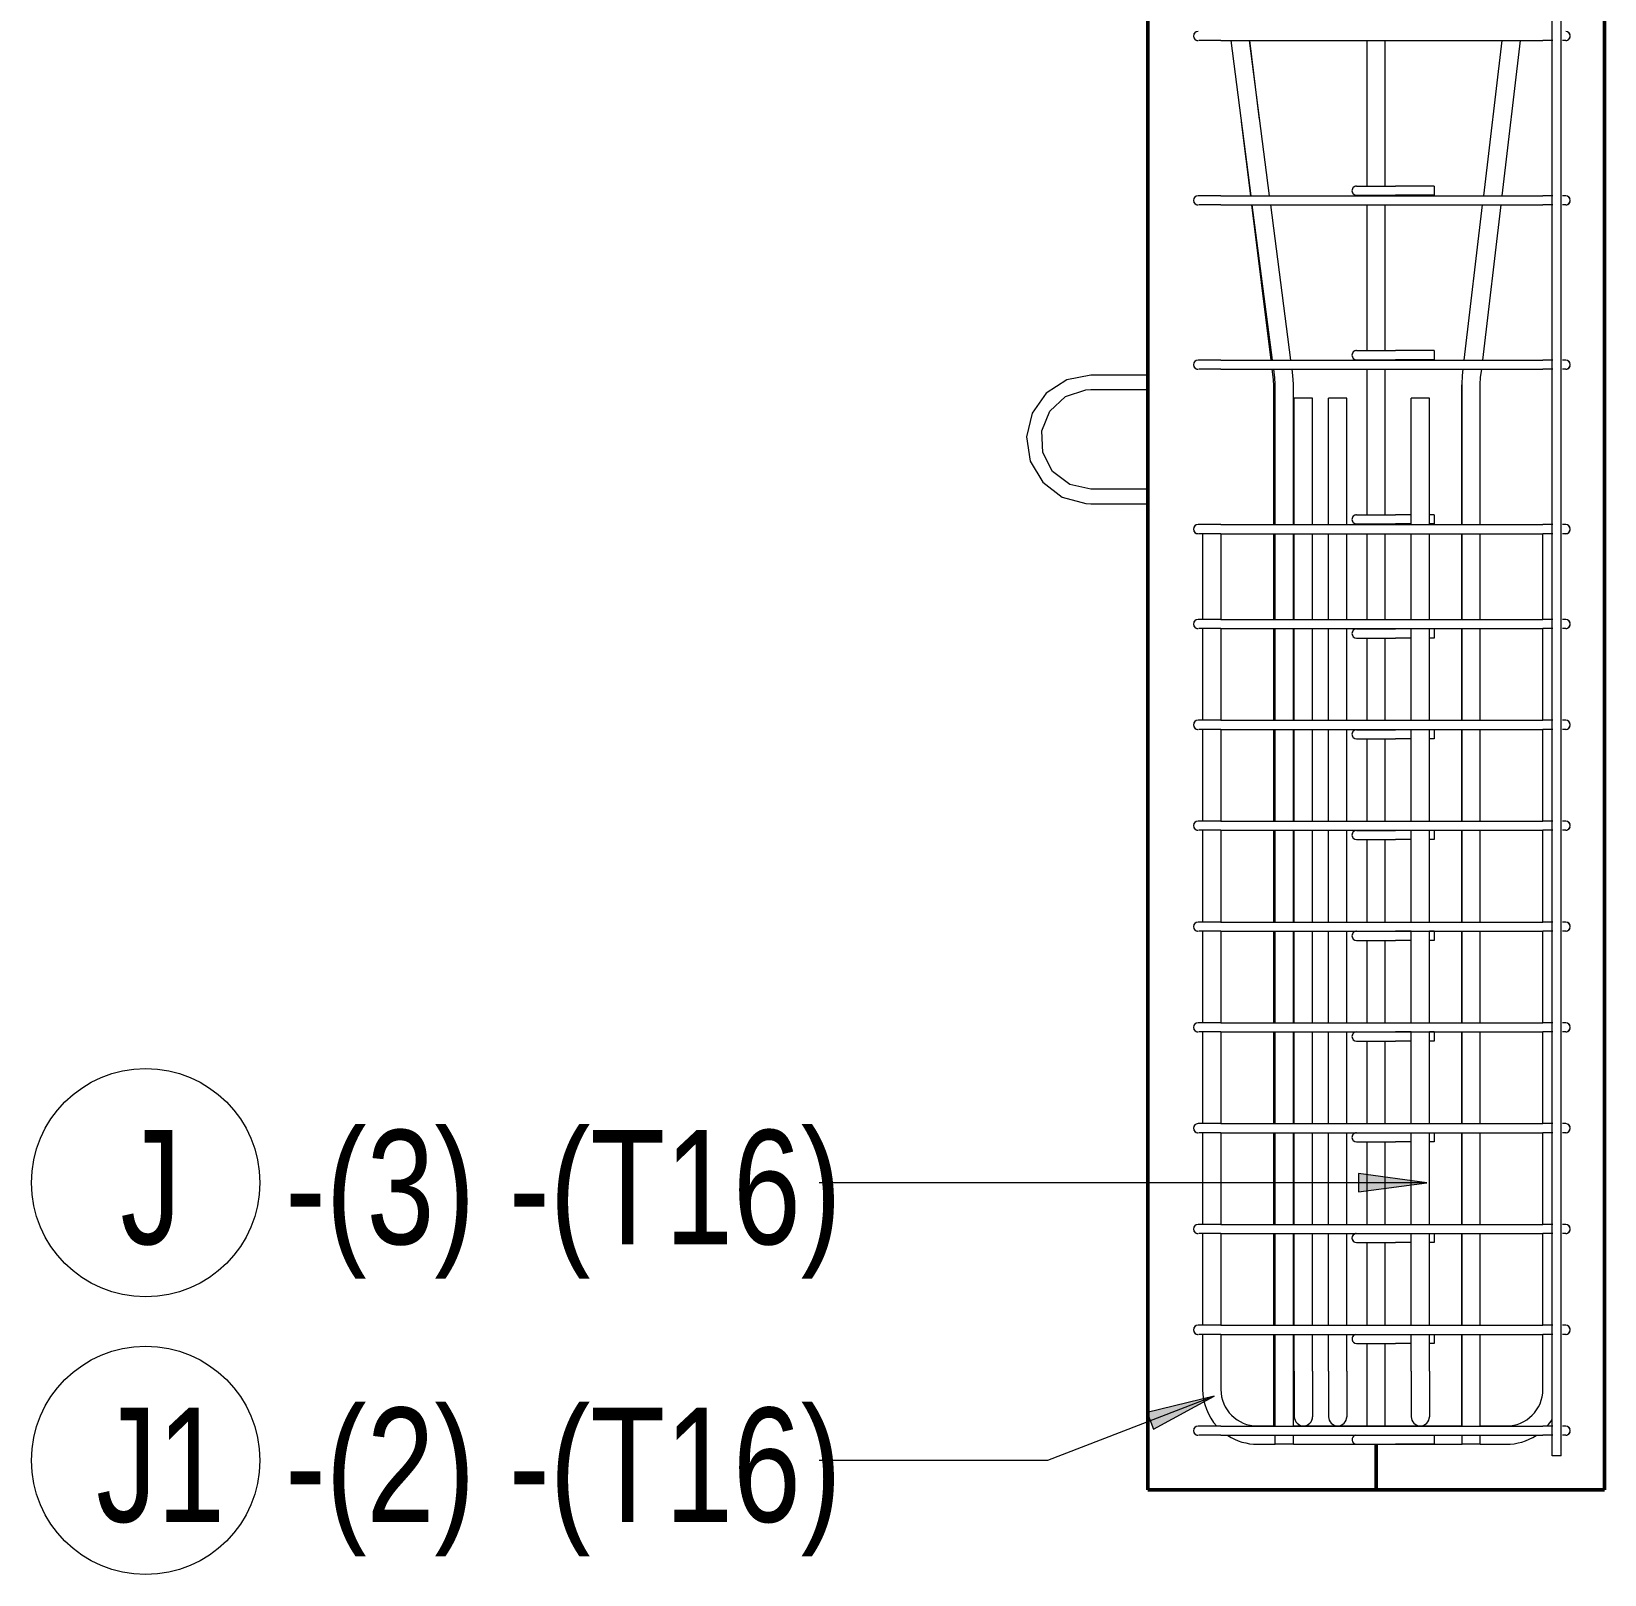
# Model space of a CAD drawing. Header units: millimetres. Extents: x 10527 to 22958, y -1469 to 13770.
# Drawn here: x 11736 to 13114, y -1469 to -118 of the extents above; entities that cross this region are included whole.
import ezdxf

# ---------------------------------------------------------------- set-up
doc = ezdxf.new("R2010")
doc.units = ezdxf.units.MM
for name, color, linetype, lineweight in [('A-GENM', 13, 'Continuous', 18), ('A-WALL', 113, 'Continuous', 25), ('S-RBAR', 171, 'Continuous', 18), ('S-RBAR-IDEN', 171, 'Continuous', 9)]:
    doc.layers.add(name, color=color, linetype=linetype, lineweight=lineweight)
doc.styles.add('Nirmala UI Semilight', font='NirmalaS.ttf', dxfattribs={"width": 0.8, "height": 100})

# ---------------------------------------------------------------- blocks, each defined once
blk = doc.blocks.new('12_7Ø_ Lifting Insert_COLUMN - 12_9Ø Lifting insert-1653171-Elevation Right 2')
at = {"layer": 'A-GENM'}
for p, q in [((12713.8, -418.6), (12663.8, -418.6)), ((12663.8, -431.3), (12713.8, -431.3)), ((12713.8, -518.6), (12663.8, -518.6)), ((12663.8, -531.3), (12713.8, -531.3))]:
    blk.add_line(p, q, dxfattribs=at)
at = {"layer": 'A-GENM', "flags": 128}
for points in [[(12663.8, -418.6), (12642.7, -422.6), (12624.7, -434.3), (12612.4, -451.8), (12607.5, -472.7), (12610.8, -493.9), (12621.7, -512.4), (12638.8, -525.4), (12659.4, -531.1), (12663.8, -531.3)], [(12663.8, -518.6), (12645.4, -514.5), (12630.4, -503), (12621.7, -486.3), (12620.8, -467.5), (12627.9, -450.1), (12641.7, -437.3), (12659.6, -431.5), (12663.8, -431.3)]]:
    blk.add_lwpolyline(points, dxfattribs=at)
blk = doc.blocks.new('M_Rebar Tag_rfa MARK - ARROW-794226-Elevation Right 2')
at = {"layer": 'S-RBAR-IDEN'}
blk.add_circle((11996.2, 3596.2), 100, dxfattribs=at)

msp = doc.modelspace()

# ---------------------------------------------------------------- hatches: boundary and pattern name
at = {"layer": 'S-RBAR-IDEN'}
for points in [[(12958.2, -1125.9), (12898.2, -1118), (12898.2, -1133.8)], [(12772, -1313), (12713.2, -1327.1), (12718.8, -1341.9)]]:
    msp.add_hatch(color=256, dxfattribs=at).paths.add_polyline_path(points)

# ---------------------------------------------------------------- linework, layer by layer
at = {"layer": 'A-WALL', "lineweight": 50}
for p, q in [((13113.8, -1395), (13113.8, 1572.1)), ((12713.8, 740), (12713.8, -1395)), ((12913.8, -1355), (12913.8, -1395)), ((12713.8, -1395), (13113.8, -1395))]:
    msp.add_line(p, q, dxfattribs=at)
at = {"layer": 'S-RBAR'}
for p, q in [((13067.8, -1365), (13067.8, 3630)), ((13075.8, -1365), (13075.8, 3630)), ((12757.9, -125.6), (12757.8, -125.6)), ((12763.7, -125.6), (12758.5, -125.6)), ((12777.8, -125.6), (12763.7, -125.6)), ((12777.8, -125.6), (13059.8, -125.6)), ((12804.3, -261.6), (12786.7, -125.6)), ((12820.4, -261.6), (12802.8, -125.6)), ((12811.7, -194.7), (12803.2, -125.6)), ((12905.8, -253.1), (12905.8, -125.6)), ((12921.8, -253.1), (12921.8, -125.6)), ((13008, -261.6), (13024, -125.6)), ((13024.1, -261.6), (13040.1, -125.6)), ((13068.4, -125.6), (13059.8, -125.6)), ((13079.8, -125.6), (13077, -125.6)), ((12803.9, -261.6), (12795.9, -196.7)), ((12762.5, -261.6), (12757.8, -261.6)), ((12765, -261.6), (12762.4, -261.6)), ((12777.8, -261.6), (12764.9, -261.6)), ((12777.8, -261.6), (13059.8, -261.6)), ((12896.6, -253.1), (12930.7, -253.1)), ((12896.6, -261.1), (12930.7, -261.1)), ((12964.7, -253.1), (12930.7, -253.1)), ((12964.7, -261.1), (12930.7, -261.1)), ((12964.7, -253.1), (12964.7, -261.1)), ((13068.4, -261.6), (13059.8, -261.6)), ((13079.8, -261.6), (13077, -261.6)), ((12757.9, -269.6), (12757.8, -269.6)), ((12763.7, -269.6), (12758.5, -269.6)), ((12777.8, -269.6), (12763.7, -269.6)), ((12777.8, -269.6), (13059.8, -269.6)), ((12821.7, -405.5), (12804.9, -269.6)), ((12822.9, -405.5), (12805.3, -269.6)), ((12839.1, -405.5), (12821.4, -269.6)), ((12905.8, -397.1), (12905.8, -269.6)), ((12921.8, -397.1), (12921.8, -269.6)), ((12991, -405.5), (13007, -269.6)), ((13007.1, -405.5), (13023.2, -269.6)), ((13068.4, -269.6), (13059.8, -269.6)), ((13079.8, -269.6), (13077, -269.6)), ((12896.6, -397.1), (12930.7, -397.1)), ((12964.7, -397.1), (12930.7, -397.1)), ((12964.7, -397.1), (12964.7, -405.1)), ((12762.5, -405.5), (12757.8, -405.5)), ((12765, -405.5), (12762.4, -405.5)), ((12777.8, -405.5), (12764.9, -405.5)), ((12777.8, -405.5), (13059.8, -405.5)), ((12896.6, -405.1), (12930.7, -405.1)), ((12905.8, -405.5), (12905.8, -405.1)), ((12921.8, -405.5), (12921.8, -405.1)), ((12964.7, -405.1), (12930.7, -405.1)), ((13068.4, -405.5), (13059.8, -405.5)), ((13079.8, -405.5), (13077, -405.5)), ((12757.9, -413.5), (12757.8, -413.5)), ((12763.7, -413.5), (12758.5, -413.5)), ((12777.8, -413.5), (12763.7, -413.5)), ((12777.8, -413.5), (13059.8, -413.5)), ((12823.8, -422.4), (12822.7, -413.5)), ((12824.2, -428), (12823.8, -422.4)), ((12824.9, -420.9), (12824, -413.5)), ((12825.3, -426.4), (12824.9, -420.9)), ((12825.3, -549.5), (12825.3, -426.4)), ((12840.8, -418.8), (12840.1, -413.5)), ((12841.3, -426.4), (12840.8, -418.8)), ((12841.3, -549.5), (12841.3, -426.4)), ((12905.8, -445.2), (12905.8, -413.5)), ((12921.8, -445.2), (12921.8, -413.5)), ((12988.9, -427.2), (12989, -426.4)), ((12989, -426.4), (12989.4, -418.9)), ((12989, -549.5), (12989, -426.4)), ((12989.3, -419.7), (12989.4, -418.9)), ((12989.4, -418.9), (12990.1, -413.5)), ((13005, -426.4), (13005.3, -420.7)), ((13005, -549.5), (13005, -426.4)), ((13005.3, -420.7), (13006.2, -413.5)), ((13068.4, -413.5), (13059.8, -413.5)), ((13079.8, -413.5), (13077, -413.5)), ((12824.2, -549.5), (12824.2, -428)), ((12858.1, -438.9), (12842.1, -438.9)), ((12842.1, -549.5), (12842.1, -438.9)), ((12858.1, -549.5), (12858.1, -438.9)), ((12888.1, -438.9), (12872.1, -438.9)), ((12872.1, -549.5), (12872.1, -438.9)), ((12888.1, -549.5), (12888.1, -438.9)), ((12960.5, -438.9), (12944.5, -438.9)), ((12944.5, -549.5), (12944.5, -438.9)), ((12960.5, -549.5), (12960.5, -438.9)), ((12988.9, -549.5), (12988.9, -427.2)), ((12905.8, -451.7), (12905.8, -445.2)), ((12905.8, -541), (12905.8, -451.7)), ((12921.8, -451.7), (12921.8, -445.2)), ((12921.8, -541), (12921.8, -451.7)), ((12762.5, -549.5), (12757.8, -549.5)), ((12765, -549.5), (12762.4, -549.5)), ((12777.8, -549.5), (12764.9, -549.5)), ((12777.8, -549.5), (13059.8, -549.5)), ((12896.6, -541), (12930.7, -541)), ((12896.6, -549), (12930.7, -549)), ((12905.8, -549.5), (12905.8, -549)), ((12921.8, -549.5), (12921.8, -549)), ((12944.5, -541), (12930.7, -541)), ((12944.5, -549), (12930.7, -549)), ((12964.7, -541), (12960.5, -541)), ((12964.7, -549), (12960.5, -549)), ((12964.7, -541), (12964.7, -549)), ((13068.4, -549.5), (13059.8, -549.5)), ((13079.8, -549.5), (13077, -549.5)), ((12757.9, -557.5), (12757.8, -557.5)), ((12763.7, -557.5), (12758.5, -557.5)), ((12761.8, -557.5), (12761.8, -632.6)), ((12777.8, -557.5), (12763.7, -557.5)), ((12777.8, -557.5), (12777.8, -632.6)), ((12777.8, -557.5), (13059.8, -557.5)), ((12824.2, -632.6), (12824.2, -557.5)), ((12825.3, -632.6), (12825.3, -557.5)), ((12841.3, -632.6), (12841.3, -557.5)), ((12842.1, -632.6), (12842.1, -557.5)), ((12858.1, -632.6), (12858.1, -557.5)), ((12872.1, -632.6), (12872.1, -557.5)), ((12888.1, -632.6), (12888.1, -557.5)), ((12905.8, -632.6), (12905.8, -557.5)), ((12921.8, -632.6), (12921.8, -557.5)), ((12944.5, -632.6), (12944.5, -557.5)), ((12960.5, -632.6), (12960.5, -557.5)), ((12988.9, -632.6), (12988.9, -557.5)), ((12989, -632.6), (12989, -557.5)), ((13005, -632.6), (13005, -557.5)), ((13059.8, -632.6), (13059.8, -557.5)), ((13068.4, -557.5), (13059.8, -557.5)), ((13079.8, -557.5), (13077, -557.5)), ((12762.5, -632.6), (12757.8, -632.6)), ((12765, -632.6), (12762.4, -632.6)), ((12777.8, -632.6), (12764.9, -632.6)), ((12777.8, -632.6), (13059.8, -632.6)), ((13068.4, -632.6), (13059.8, -632.6)), ((13079.8, -632.6), (13077, -632.6)), ((12757.9, -640.6), (12757.8, -640.6)), ((12763.7, -640.6), (12758.5, -640.6)), ((12761.8, -640.6), (12761.8, -720.9)), ((12777.8, -640.6), (12763.7, -640.6)), ((12777.8, -640.6), (13059.8, -640.6)), ((12777.8, -640.6), (12777.8, -720.9)), ((12824.2, -720.9), (12824.2, -640.6)), ((12825.3, -720.9), (12825.3, -640.6)), ((12841.3, -720.9), (12841.3, -640.6)), ((12842.1, -720.9), (12842.1, -640.6)), ((12858.1, -720.9), (12858.1, -640.6)), ((12872.1, -720.9), (12872.1, -640.6)), ((12888.1, -720.9), (12888.1, -640.6)), ((12896.6, -640.9), (12930.7, -640.9)), ((12944.5, -640.9), (12930.7, -640.9)), ((12944.5, -720.9), (12944.5, -640.6)), ((12960.5, -720.9), (12960.5, -640.6)), ((12964.7, -640.9), (12960.5, -640.9)), ((12964.7, -640.9), (12964.7, -648.9)), ((12988.9, -720.9), (12988.9, -640.6)), ((12989, -720.9), (12989, -640.6)), ((13005, -720.9), (13005, -640.6)), ((13068.4, -640.6), (13059.8, -640.6)), ((13059.8, -720.9), (13059.8, -640.6)), ((13079.8, -640.6), (13077, -640.6)), ((12896.6, -648.9), (12930.7, -648.9)), ((12905.8, -720.9), (12905.8, -648.9)), ((12921.8, -720.9), (12921.8, -648.9)), ((12944.5, -648.9), (12930.7, -648.9)), ((12964.7, -648.9), (12960.5, -648.9)), ((12762.5, -720.9), (12757.8, -720.9)), ((12757.9, -728.9), (12757.8, -728.9)), ((12763.7, -728.9), (12758.5, -728.9)), ((12761.8, -728.9), (12761.8, -809.2)), ((12765, -720.9), (12762.4, -720.9)), ((12777.8, -728.9), (12763.7, -728.9)), ((12777.8, -720.9), (12764.9, -720.9)), ((12777.8, -720.9), (13059.8, -720.9)), ((12777.8, -728.9), (13059.8, -728.9)), ((12777.8, -728.9), (12777.8, -809.2)), ((12824.2, -809.2), (12824.2, -728.9)), ((12825.3, -809.2), (12825.3, -728.9)), ((12841.3, -809.2), (12841.3, -728.9)), ((12842.1, -809.2), (12842.1, -728.9)), ((12858.1, -809.2), (12858.1, -728.9)), ((12872.1, -809.2), (12872.1, -728.9)), ((12888.1, -809.2), (12888.1, -728.9)), ((12896.6, -729.2), (12930.7, -729.2)), ((12944.5, -729.2), (12930.7, -729.2)), ((12944.5, -809.2), (12944.5, -728.9)), ((12960.5, -809.2), (12960.5, -728.9)), ((12964.7, -729.2), (12960.5, -729.2)), ((12964.7, -729.2), (12964.7, -737.2)), ((12988.9, -809.2), (12988.9, -728.9)), ((12989, -809.2), (12989, -728.9)), ((13005, -809.2), (13005, -728.9)), ((13068.4, -720.9), (13059.8, -720.9)), ((13068.4, -728.9), (13059.8, -728.9)), ((13059.8, -809.2), (13059.8, -728.9)), ((13079.8, -720.9), (13077, -720.9)), ((13079.8, -728.9), (13077, -728.9)), ((12896.6, -737.2), (12930.7, -737.2)), ((12905.8, -809.2), (12905.8, -737.2)), ((12921.8, -809.2), (12921.8, -737.2)), ((12944.5, -737.2), (12930.7, -737.2)), ((12964.7, -737.2), (12960.5, -737.2)), ((12762.5, -809.2), (12757.8, -809.2)), ((12765, -809.2), (12762.4, -809.2)), ((12777.8, -809.2), (12764.9, -809.2)), ((12777.8, -809.2), (13059.8, -809.2)), ((13068.4, -809.2), (13059.8, -809.2)), ((13079.8, -809.2), (13077, -809.2)), ((12757.9, -817.2), (12757.8, -817.2)), ((12763.7, -817.2), (12758.5, -817.2)), ((12761.8, -817.2), (12761.8, -897.6)), ((12777.8, -817.2), (12763.7, -817.2)), ((12777.8, -817.2), (13059.8, -817.2)), ((12777.8, -817.2), (12777.8, -897.6)), ((12824.2, -897.6), (12824.2, -817.2)), ((12825.3, -897.6), (12825.3, -817.2)), ((12841.3, -897.6), (12841.3, -817.2)), ((12842.1, -897.6), (12842.1, -817.2)), ((12858.1, -897.6), (12858.1, -817.2)), ((12872.1, -897.6), (12872.1, -817.2)), ((12888.1, -897.6), (12888.1, -817.2)), ((12896.6, -817.4), (12930.7, -817.4)), ((12896.6, -825.4), (12930.7, -825.4)), ((12905.8, -897.6), (12905.8, -825.4)), ((12921.8, -897.6), (12921.8, -825.4)), ((12944.5, -817.4), (12930.7, -817.4)), ((12944.5, -825.4), (12930.7, -825.4)), ((12944.5, -897.6), (12944.5, -817.2)), ((12960.5, -897.6), (12960.5, -817.2)), ((12964.7, -817.4), (12960.5, -817.4)), ((12964.7, -825.4), (12960.5, -825.4)), ((12964.7, -817.4), (12964.7, -825.4)), ((12988.9, -897.6), (12988.9, -817.2)), ((12989, -897.6), (12989, -817.2)), ((13005, -897.6), (13005, -817.2)), ((13068.4, -817.2), (13059.8, -817.2)), ((13059.8, -897.6), (13059.8, -817.2)), ((13079.8, -817.2), (13077, -817.2)), ((12762.5, -897.6), (12757.8, -897.6)), ((12757.9, -905.6), (12757.8, -905.6)), ((12763.7, -905.6), (12758.5, -905.6)), ((12761.8, -905.6), (12761.8, -985.9)), ((12765, -897.6), (12762.4, -897.6)), ((12777.8, -905.6), (12763.7, -905.6)), ((12777.8, -897.6), (12764.9, -897.6)), ((12777.8, -897.6), (13059.8, -897.6)), ((12777.8, -905.6), (13059.8, -905.6)), ((12777.8, -905.6), (12777.8, -985.9)), ((12824.2, -985.9), (12824.2, -905.6)), ((12825.3, -985.9), (12825.3, -905.6)), ((12841.3, -985.9), (12841.3, -905.6)), ((12842.1, -985.9), (12842.1, -905.6)), ((12858.1, -985.9), (12858.1, -905.6)), ((12872.1, -985.9), (12872.1, -905.6)), ((12888.1, -985.9), (12888.1, -905.6)), ((12896.6, -905.7), (12930.7, -905.7)), ((12944.5, -905.7), (12930.7, -905.7)), ((12944.5, -985.9), (12944.5, -905.6)), ((12960.5, -985.9), (12960.5, -905.6)), ((12964.7, -905.7), (12960.5, -905.7)), ((12964.7, -905.7), (12964.7, -913.7)), ((12988.9, -985.9), (12988.9, -905.6)), ((12989, -985.9), (12989, -905.6)), ((13005, -985.9), (13005, -905.6)), ((13068.4, -897.6), (13059.8, -897.6)), ((13068.4, -905.6), (13059.8, -905.6)), ((13059.8, -985.9), (13059.8, -905.6)), ((13079.8, -897.6), (13077, -897.6)), ((13079.8, -905.6), (13077, -905.6)), ((12896.6, -913.7), (12930.7, -913.7)), ((12905.8, -985.9), (12905.8, -913.7)), ((12921.8, -985.9), (12921.8, -913.7)), ((12944.5, -913.7), (12930.7, -913.7)), ((12964.7, -913.7), (12960.5, -913.7)), ((12762.5, -985.9), (12757.8, -985.9)), ((12765, -985.9), (12762.4, -985.9)), ((12777.8, -985.9), (12764.9, -985.9)), ((12777.8, -985.9), (13059.8, -985.9)), ((13068.4, -985.9), (13059.8, -985.9)), ((13079.8, -985.9), (13077, -985.9)), ((12757.9, -993.9), (12757.8, -993.9)), ((12763.7, -993.9), (12758.5, -993.9)), ((12761.8, -993.9), (12761.8, -1074.2)), ((12777.8, -993.9), (12763.7, -993.9)), ((12777.8, -993.9), (13059.8, -993.9)), ((12777.8, -993.9), (12777.8, -1074.2)), ((12824.2, -1074.2), (12824.2, -993.9)), ((12825.3, -1074.2), (12825.3, -993.9)), ((12841.3, -1074.2), (12841.3, -993.9)), ((12842.1, -1074.2), (12842.1, -993.9)), ((12858.1, -1074.2), (12858.1, -993.9)), ((12872.1, -1074.2), (12872.1, -993.9)), ((12888.1, -1074.2), (12888.1, -993.9)), ((12896.6, -993.9), (12930.7, -993.9)), ((12896.6, -1001.9), (12930.7, -1001.9)), ((12905.8, -1074.2), (12905.8, -1001.9)), ((12921.8, -1074.2), (12921.8, -1001.9)), ((12944.5, -993.9), (12930.7, -993.9)), ((12944.5, -1001.9), (12930.7, -1001.9)), ((12944.5, -1074.2), (12944.5, -993.9)), ((12964.7, -993.9), (12960.5, -993.9)), ((12960.5, -1074.2), (12960.5, -993.9)), ((12964.7, -1001.9), (12960.5, -1001.9)), ((12964.7, -993.9), (12964.7, -1001.9)), ((12988.9, -1074.2), (12988.9, -993.9)), ((12989, -1074.2), (12989, -993.9)), ((13005, -1074.2), (13005, -993.9)), ((13068.4, -993.9), (13059.8, -993.9)), ((13059.8, -1074.2), (13059.8, -993.9)), ((13079.8, -993.9), (13077, -993.9)), ((12762.5, -1074.2), (12757.8, -1074.2)), ((12765, -1074.2), (12762.4, -1074.2)), ((12777.8, -1074.2), (12764.9, -1074.2)), ((12777.8, -1074.2), (13059.8, -1074.2)), ((13068.4, -1074.2), (13059.8, -1074.2)), ((13079.8, -1074.2), (13077, -1074.2)), ((12757.9, -1082.2), (12757.8, -1082.2)), ((12763.7, -1082.2), (12758.5, -1082.2)), ((12761.8, -1082.2), (12761.8, -1162.5)), ((12777.8, -1082.2), (12763.7, -1082.2)), ((12777.8, -1082.2), (13059.8, -1082.2)), ((12777.8, -1082.2), (12777.8, -1162.5)), ((12824.2, -1162.5), (12824.2, -1082.2)), ((12825.3, -1162.5), (12825.3, -1082.2)), ((12841.3, -1162.5), (12841.3, -1082.2)), ((12842.1, -1162.5), (12842.1, -1082.2)), ((12858.1, -1162.5), (12858.1, -1082.2)), ((12872.1, -1162.5), (12872.1, -1082.2)), ((12888.1, -1162.5), (12888.1, -1082.2)), ((12944.5, -1162.5), (12944.5, -1082.2)), ((12960.5, -1162.5), (12960.5, -1082.2)), ((12964.7, -1082.2), (12964.7, -1090.2)), ((12988.9, -1162.5), (12988.9, -1082.2)), ((12989, -1162.5), (12989, -1082.2)), ((13005, -1162.5), (13005, -1082.2)), ((13068.4, -1082.2), (13059.8, -1082.2)), ((13059.8, -1162.5), (13059.8, -1082.2)), ((13079.8, -1082.2), (13077, -1082.2)), ((12896.6, -1090.2), (12930.7, -1090.2)), ((12905.8, -1162.5), (12905.8, -1090.2)), ((12921.8, -1162.5), (12921.8, -1090.2)), ((12944.5, -1090.2), (12930.7, -1090.2)), ((12964.7, -1090.2), (12960.5, -1090.2)), ((12762.5, -1162.5), (12757.8, -1162.5)), ((12757.9, -1170.5), (12757.8, -1170.5)), ((12763.7, -1170.5), (12758.5, -1170.5)), ((12761.8, -1170.5), (12761.8, -1250.8)), ((12765, -1162.5), (12762.4, -1162.5)), ((12777.8, -1170.5), (12763.7, -1170.5)), ((12777.8, -1162.5), (12764.9, -1162.5)), ((12777.8, -1162.5), (13059.8, -1162.5)), ((12777.8, -1170.5), (13059.8, -1170.5)), ((12777.8, -1170.5), (12777.8, -1250.8)), ((12824.2, -1250.8), (12824.2, -1170.5)), ((12825.3, -1250.8), (12825.3, -1170.5)), ((12841.3, -1250.8), (12841.3, -1170.5)), ((12842.1, -1250.8), (12842.1, -1170.5)), ((12858.1, -1250.8), (12858.1, -1170.5)), ((12872.1, -1250.8), (12872.1, -1170.5)), ((12888.1, -1250.8), (12888.1, -1170.5)), ((12944.5, -1250.8), (12944.5, -1170.5)), ((12960.5, -1250.8), (12960.5, -1170.5)), ((12964.7, -1170.5), (12964.7, -1178.4)), ((12988.9, -1250.8), (12988.9, -1170.5)), ((12989, -1250.8), (12989, -1170.5)), ((13005, -1250.8), (13005, -1170.5)), ((13068.4, -1162.5), (13059.8, -1162.5)), ((13068.4, -1170.5), (13059.8, -1170.5)), ((13059.8, -1250.8), (13059.8, -1170.5)), ((13079.8, -1162.5), (13077, -1162.5)), ((13079.8, -1170.5), (13077, -1170.5)), ((12896.6, -1178.4), (12930.7, -1178.4)), ((12905.8, -1250.8), (12905.8, -1178.4)), ((12921.8, -1250.8), (12921.8, -1178.4)), ((12944.5, -1178.4), (12930.7, -1178.4)), ((12964.7, -1178.4), (12960.5, -1178.4)), ((12762.5, -1250.8), (12757.8, -1250.8)), ((12765, -1250.8), (12762.4, -1250.8)), ((12777.8, -1250.8), (12764.9, -1250.8)), ((12777.8, -1250.8), (13059.8, -1250.8)), ((13068.4, -1250.8), (13059.8, -1250.8)), ((13079.8, -1250.8), (13077, -1250.8)), ((12757.9, -1258.8), (12757.8, -1258.8)), ((12763.7, -1258.8), (12758.5, -1258.8)), ((12761.8, -1258.8), (12761.8, -1307)), ((12777.8, -1258.8), (12763.7, -1258.8)), ((12777.8, -1258.8), (13059.8, -1258.8)), ((12777.8, -1258.8), (12777.8, -1307)), ((12824.2, -1339), (12824.2, -1258.8)), ((12825.3, -1339.1), (12825.3, -1258.8)), ((12841.3, -1339.1), (12841.3, -1258.8)), ((12842.1, -1290.9), (12842.1, -1258.8)), ((12858.1, -1290.9), (12858.1, -1258.8)), ((12872.1, -1290.9), (12872.1, -1258.8)), ((12888.1, -1290.9), (12888.1, -1258.8)), ((12896.6, -1266.7), (12930.7, -1266.7)), ((12905.8, -1339), (12905.8, -1266.7)), ((12921.8, -1339), (12921.8, -1266.7)), ((12944.5, -1266.7), (12930.7, -1266.7)), ((12944.5, -1290.9), (12944.5, -1258.8)), ((12960.5, -1290.9), (12960.5, -1258.8)), ((12964.7, -1266.7), (12960.5, -1266.7)), ((12964.7, -1258.8), (12964.7, -1266.7)), ((12988.9, -1339), (12988.9, -1258.8)), ((12989, -1339.1), (12989, -1258.8)), ((13005, -1339.1), (13005, -1258.8)), ((13068.4, -1258.8), (13059.8, -1258.8)), ((13059.8, -1307), (13059.8, -1258.8)), ((13079.8, -1258.8), (13077, -1258.8)), ((12842.1, -1290.9), (12842.1, -1330.9)), ((12858.1, -1290.9), (12858.1, -1330.9)), ((12872.1, -1290.9), (12872.1, -1330.9)), ((12888.1, -1290.9), (12888.1, -1330.9)), ((12944.5, -1290.9), (12944.5, -1330.9)), ((12960.5, -1290.9), (12960.5, -1330.9)), ((12762.5, -1339.1), (12757.8, -1339.1)), ((12757.9, -1347.1), (12757.8, -1347.1)), ((12763.7, -1347.1), (12758.5, -1347.1)), ((12765, -1339.1), (12762.4, -1339.1)), ((12777.8, -1347.1), (12763.7, -1347.1)), ((12777.8, -1339.1), (12764.9, -1339.1)), ((12777.8, -1339.1), (13059.8, -1339.1)), ((12777.8, -1347.1), (13059.8, -1347.1)), ((12809.8, -1339), (12825.3, -1339)), ((12825.3, -1355), (12825.3, -1347.1)), ((12841.3, -1339), (12989, -1339)), ((12841.3, -1355), (12841.3, -1347.1)), ((12964.7, -1347.1), (12964.7, -1354.9)), ((12989, -1355), (12989, -1347.1)), ((13005, -1339), (13027.8, -1339)), ((13005, -1355), (13005, -1347.1)), ((13068.4, -1339.1), (13059.8, -1339.1)), ((13068.4, -1347.1), (13059.8, -1347.1)), ((13079.8, -1339.1), (13077, -1339.1)), ((13079.8, -1347.1), (13077, -1347.1)), ((12809.8, -1355), (12825.3, -1355)), ((12841.3, -1355), (12825.3, -1355)), ((12841.3, -1355), (12989, -1355)), ((12896.6, -1354.9), (12930.7, -1354.9)), ((12964.7, -1354.9), (12930.7, -1354.9)), ((13005, -1355), (12989, -1355)), ((13005, -1355), (13027.8, -1355)), ((13075.8, -1365), (13067.8, -1365))]:
    msp.add_line(p, q, dxfattribs=at)
for centre, radius, start, end in [((12757.8, -121.6), 4, 90, 270), ((12757.8, -121.6), 4, 90, 270), ((12757.8, -121.6), 4, 120, 165), ((12757.8, -121.6), 4, 196.4104, 240), ((13079.8, -121.6), 4, 270, 90), ((13079.8, -121.6), 4, 15, 60), ((13079.8, -121.6), 4, 300, 343.5896), ((12757.8, -121.6), 4, 255, 270), ((13079.8, -121.6), 4, 270, 285), ((12757.8, -265.6), 4, 90, 270), ((12757.8, -265.6), 4, 90, 270), ((12896.6, -257.1), 4, 90, 270), ((12896.6, -257.1), 4, 120, 165), ((12896.6, -257.1), 4, 195, 240), ((12896.6, -257.1), 4, 90, 105), ((13079.8, -265.6), 4, 270, 90), ((12757.8, -265.6), 4, 120, 165), ((12757.8, -265.6), 4, 195, 240), ((12757.8, -265.6), 4, 255, 270), ((13079.8, -265.6), 4, 270, 285), ((13079.8, -265.6), 4, 15, 60), ((13079.8, -265.6), 4, 300, 345), ((12896.6, -401.1), 4, 90, 270), ((12896.6, -401.1), 4, 120, 165), ((12896.6, -401.1), 4, 90, 105), ((12757.8, -409.5), 4, 90, 270), ((12757.8, -409.5), 4, 90, 270), ((12757.8, -409.5), 4, 120, 165), ((12757.8, -409.5), 4, 195, 240), ((12896.6, -401.1), 4, 195, 240), ((13079.8, -409.5), 4, 270, 90), ((13079.8, -409.5), 4, 15, 60), ((13079.8, -409.5), 4, 300, 345), ((12757.8, -409.5), 4, 255, 270), ((13079.8, -409.5), 4, 270, 285), ((12757.8, -553.5), 4, 90, 270), ((12757.8, -553.5), 4, 90, 270), ((12757.8, -553.5), 4, 120, 165), ((12896.6, -545), 4, 90, 270), ((12896.6, -545), 4, 120, 165), ((12896.6, -545), 4, 195, 240), ((12896.6, -545), 4, 90, 105), ((13079.8, -553.5), 4, 270, 90), ((13079.8, -553.5), 4, 15, 60), ((12757.8, -553.5), 4, 195, 240), ((12757.8, -553.5), 4, 255, 270), ((13079.8, -553.5), 4, 270, 285), ((13079.8, -553.5), 4, 300, 345), ((12757.8, -636.6), 4, 90, 270), ((12757.8, -636.6), 4, 90, 270), ((12757.8, -636.6), 4, 120, 165), ((13079.8, -636.6), 4, 270, 90), ((13079.8, -636.6), 4, 15, 60), ((12757.8, -636.6), 4, 195, 240), ((12757.8, -636.6), 4, 255, 270), ((12896.6, -644.9), 4, 90, 270), ((12896.6, -644.9), 4, 120, 165), ((12896.6, -644.9), 4, 195, 240), ((12896.6, -644.9), 4, 90, 105), ((13079.8, -636.6), 4, 270, 285), ((13079.8, -636.6), 4, 300, 345), ((12757.8, -724.9), 4, 90, 270), ((12757.8, -724.9), 4, 90, 270), ((12757.8, -724.9), 4, 127.2018, 165), ((12757.8, -724.9), 4, 195, 240), ((12757.8, -724.9), 4, 255, 270), ((12896.6, -733.2), 4, 90, 270), ((12896.6, -733.2), 4, 120, 165), ((12896.6, -733.2), 4, 90, 105), ((13079.8, -724.9), 4, 270, 90), ((13079.8, -724.9), 4, 270, 285), ((13079.8, -724.9), 4, 300, 345), ((13079.8, -724.9), 4, 15, 52.7982), ((12896.6, -733.2), 4, 195, 240), ((12757.8, -813.2), 4, 90, 270), ((12757.8, -813.2), 4, 90, 270), ((12757.8, -813.2), 4, 120, 165), ((13079.8, -813.2), 4, 270, 90), ((13079.8, -813.2), 4, 15, 60), ((12757.8, -813.2), 4, 195, 240), ((12757.8, -813.2), 4, 255, 270), ((12896.6, -821.4), 4, 90, 270), ((12896.6, -821.4), 4, 120, 165), ((12896.6, -821.4), 4, 195, 240), ((12896.6, -821.4), 4, 90, 105), ((13079.8, -813.2), 4, 270, 285), ((13079.8, -813.2), 4, 300, 345), ((12757.8, -901.6), 4, 90, 270), ((12757.8, -901.6), 4, 90, 270), ((12757.8, -901.6), 4, 120, 165), ((12757.8, -901.6), 4, 195, 240), ((12757.8, -901.6), 4, 255, 270), ((12896.6, -909.7), 4, 90, 270), ((12896.6, -909.7), 4, 120, 165), ((12896.6, -909.7), 4, 90, 105), ((13079.8, -901.6), 4, 270, 90), ((13079.8, -901.6), 4, 270, 285), ((13079.8, -901.6), 4, 15, 60), ((13079.8, -901.6), 4, 300, 345), ((12896.6, -909.7), 4, 195, 240), ((12757.8, -989.9), 4, 90, 270), ((12757.8, -989.9), 4, 90, 270), ((12757.8, -989.9), 4, 120, 165), ((12757.8, -989.9), 4, 195, 240), ((13079.8, -989.9), 4, 270, 90), ((13079.8, -989.9), 4, 15, 60), ((13079.8, -989.9), 4, 300, 345), ((12757.8, -989.9), 4, 255, 270), ((12896.6, -997.9), 4, 90, 270), ((12896.6, -997.9), 4, 120, 165), ((12896.6, -997.9), 4, 195, 240), ((12896.6, -997.9), 4, 90, 105), ((13079.8, -989.9), 4, 270, 285), ((12757.8, -1078.2), 4, 90, 270), ((12757.8, -1078.2), 4, 90, 270), ((13079.8, -1078.2), 4, 270, 90), ((12757.8, -1078.2), 4, 120, 165), ((12757.8, -1078.2), 4, 195, 240), ((12757.8, -1078.2), 4, 255, 270), ((12896.6, -1086.2), 4, 90, 270), ((12896.6, -1086.2), 4, 120, 165), ((12896.6, -1086.2), 4, 195, 240), ((12896.6, -1086.2), 4, 90, 105), ((13079.8, -1078.2), 4, 270, 285), ((13079.8, -1078.2), 4, 15, 60), ((13079.8, -1078.2), 4, 300, 345), ((12757.8, -1166.5), 4, 90, 270), ((12757.8, -1166.5), 4, 90, 270), ((12757.8, -1166.5), 4, 120, 165), ((12757.8, -1166.5), 4, 195, 240), ((12757.8, -1166.5), 4, 255, 270), ((12896.6, -1174.4), 4, 95.8612, 270), ((12896.6, -1174.4), 4, 120, 165), ((12896.6, -1174.4), 4, 95.8612, 105), ((13079.8, -1166.5), 4, 270, 90), ((13079.8, -1166.5), 4, 270, 285), ((13079.8, -1166.5), 4, 15, 60), ((13079.8, -1166.5), 4, 300, 345), ((12896.6, -1174.4), 4, 195, 240), ((12757.8, -1254.8), 4, 90, 270), ((12757.8, -1254.8), 4, 90, 270), ((12757.8, -1254.8), 4, 120, 165), ((13079.8, -1254.8), 4, 270, 90), ((13079.8, -1254.8), 4, 15, 60), ((12757.8, -1254.8), 4, 195, 240), ((12757.8, -1254.8), 4, 255, 270), ((12896.6, -1262.7), 4, 105, 270), ((12896.6, -1262.7), 4, 120, 165), ((12896.6, -1262.7), 4, 195, 240), ((13079.8, -1254.8), 4, 270, 285), ((13079.8, -1254.8), 4, 300, 345), ((12809.8, -1307), 48, 180, 222.2341), ((12809.8, -1307), 32, 180, 270), ((13027.8, -1307), 32, 270, 0), ((12850.1, -1330.9), 8, 180, 0), ((12850.1, -1330.9), 8, 345, 0), ((12880.1, -1330.9), 8, 180, 0), ((12880.1, -1330.9), 8, 345, 0), ((12952.5, -1330.9), 8, 180, 0), ((12952.5, -1330.9), 8, 345, 0), ((13027.8, -1307), 48, 317.7659, 326.9143), ((12757.8, -1343.1), 4, 90, 270), ((12757.8, -1343.1), 4, 90, 270), ((12757.8, -1343.1), 4, 120, 165), ((12757.8, -1343.1), 4, 195, 240), ((12757.8, -1343.1), 4, 255, 270), ((12809.8, -1307), 48, 237.1267, 270), ((12896.6, -1350.9), 4, 106.4324, 270), ((13027.8, -1307), 48, 270, 302.8733), ((13079.8, -1343.1), 4, 270, 90), ((13079.8, -1343.1), 4, 270, 285), ((13079.8, -1343.1), 4, 15, 60), ((13079.8, -1343.1), 4, 300, 345)]:
    msp.add_arc(centre, radius, start, end, dxfattribs=at)
at = {"layer": 'S-RBAR-IDEN'}
for p, q in [((12958.2, -1125.9), (12426, -1125.9)), ((12958.2, -1125.9), (12898.2, -1118)), ((12898.2, -1118), (12898.2, -1133.8)), ((12898.2, -1133.8), (12958.2, -1125.9)), ((12772, -1313), (12625.8, -1369.1)), ((12772, -1313), (12713.2, -1327.1)), ((12718.8, -1341.9), (12772, -1313)), ((12713.2, -1327.1), (12718.8, -1341.9)), ((12625.8, -1369.1), (12426, -1369.1))]:
    msp.add_line(p, q, dxfattribs=at)

# ---------------------------------------------------------------- block references
at = {"layer": 'A-GENM'}
msp.add_blockref('12_7Ø_ Lifting Insert_COLUMN - 12_9Ø Lifting insert-1653171-Elevation Right 2', (0, 0), dxfattribs=at)
at = {"layer": 'S-RBAR-IDEN'}
for p in [(-160.2, -4722.1), (-160.2, -4965.3)]:
    msp.add_blockref('M_Rebar Tag_rfa MARK - ARROW-794226-Elevation Right 2', p, dxfattribs=at)

# ---------------------------------------------------------------- texts
at = {"layer": 'S-RBAR-IDEN', "char_height": 100, "attachment_point": 1, "style": 'Nirmala UI Semilight'}
for s, insert, width in [('-(3) -(T16)', (11958.2, -1079.8), 564.388), ('J', (11813.8, -1079.8), 46.177), ('-(2) -(T16)', (11958.2, -1323), 564.388), ('J1', (11792.6, -1323), 97.485)]:
    msp.add_mtext(s, dxfattribs=dict(at, insert=insert, width=width))

doc.saveas('drawing.dxf')
